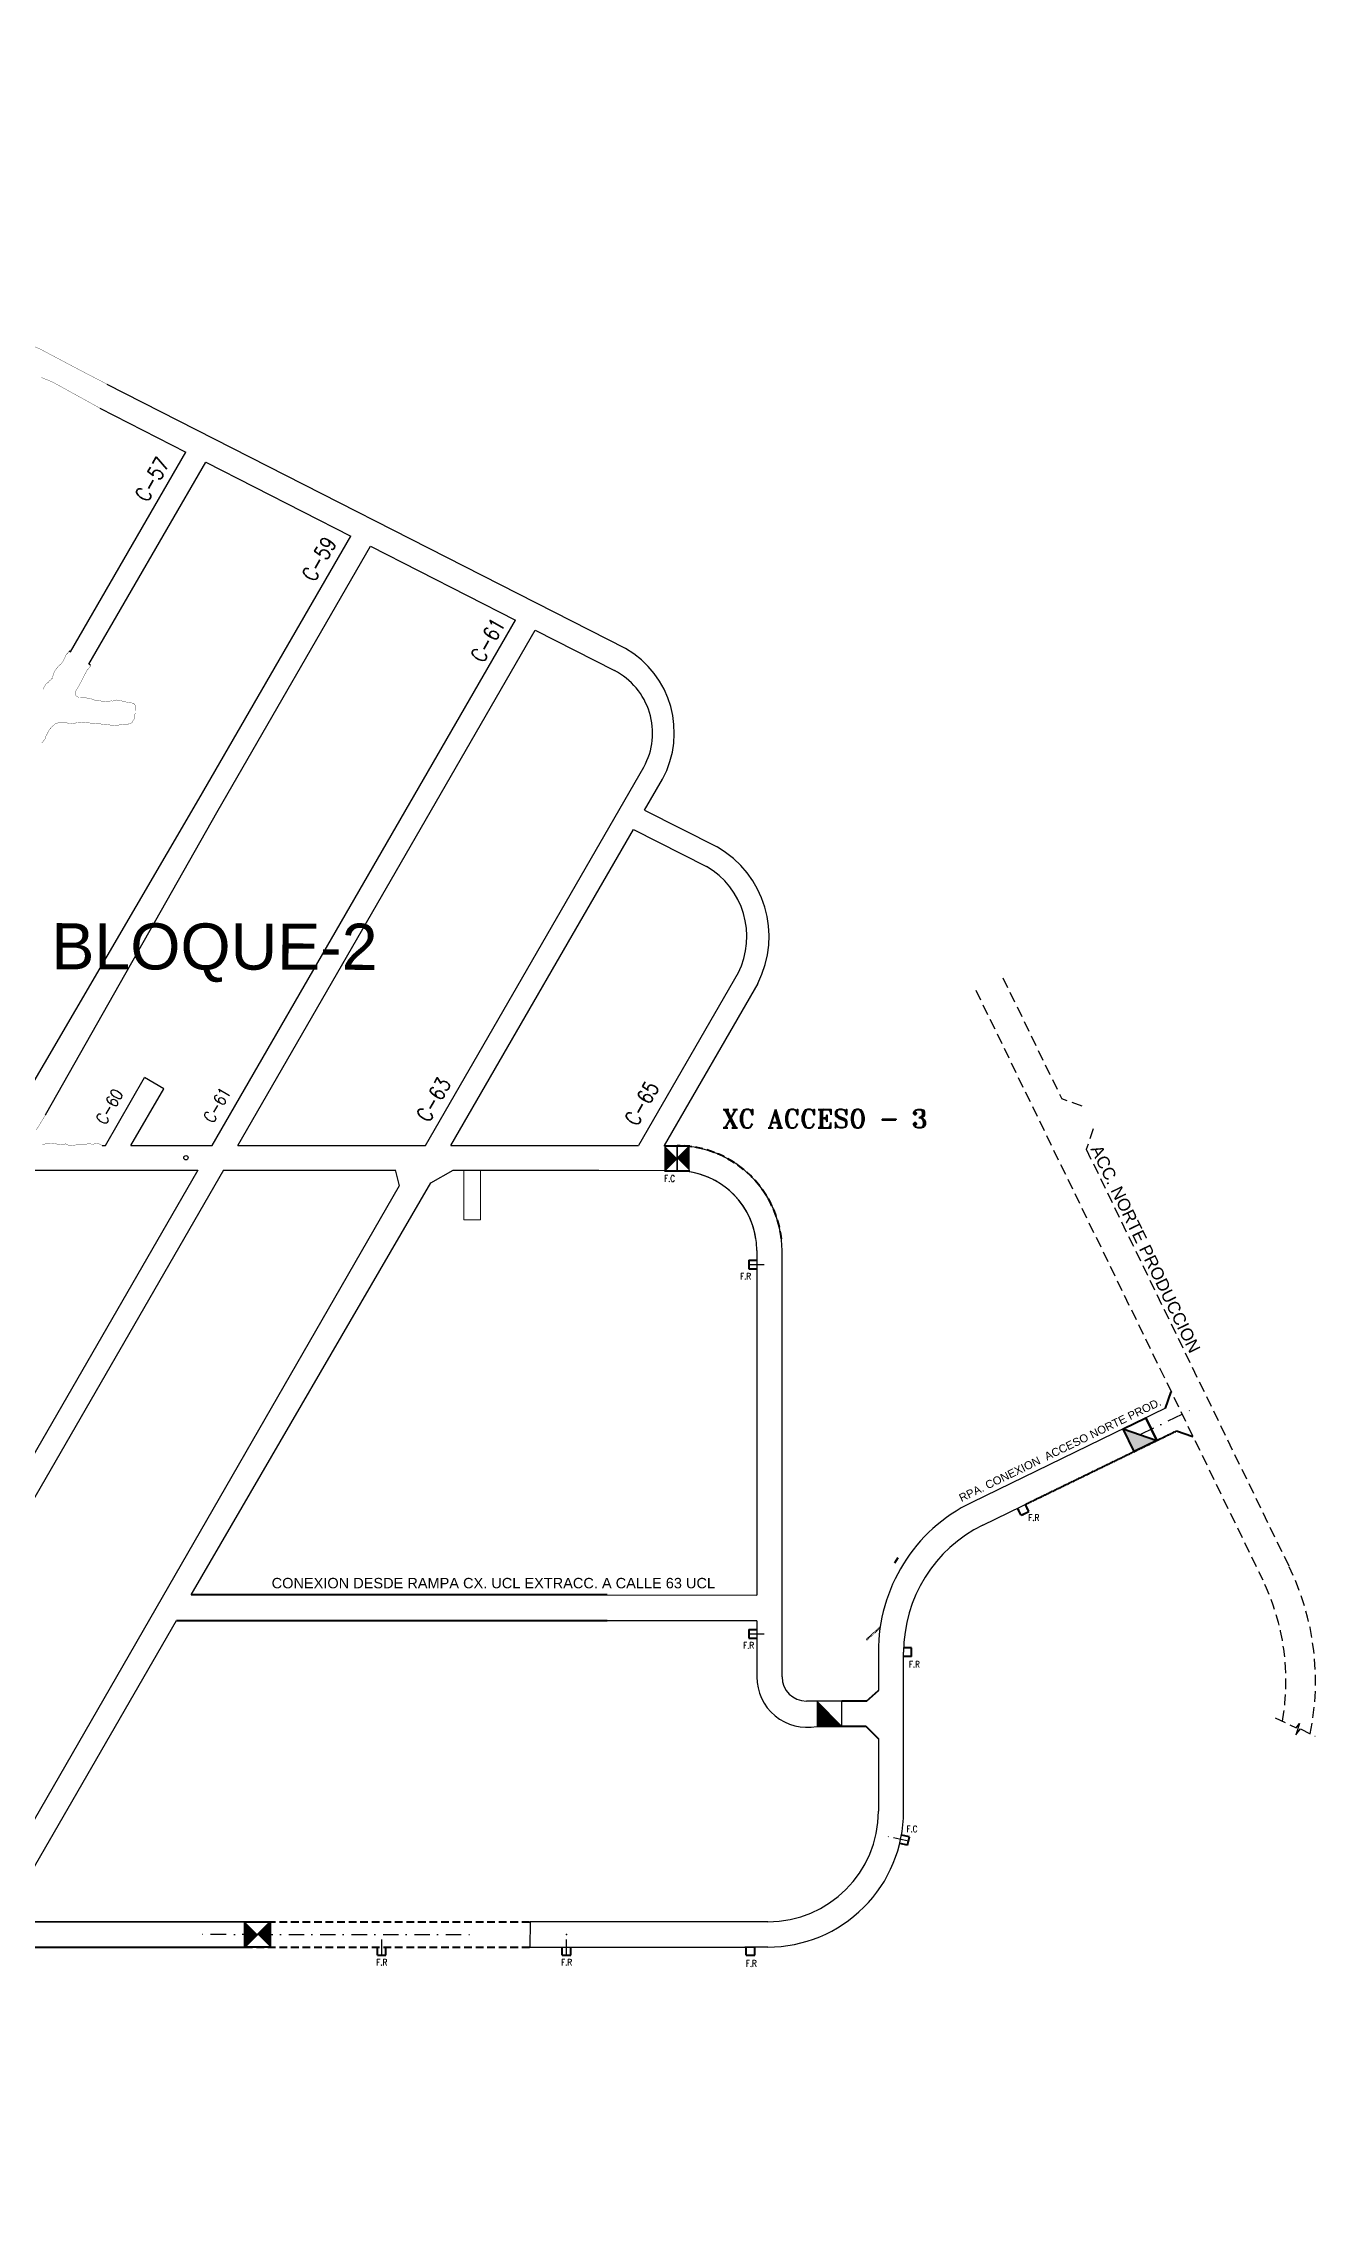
# Model space of a CAD drawing. Header units: millimetres. Extents: x -28 to 1943, y -5245 to 2752.
# Drawn here: x 1684 to 1890.6, y 2084.6 to 2437.4 of the extents above; entities that cross this region are included whole.
import ezdxf
from ezdxf.enums import TextEntityAlignment as Align

# ---------------------------------------------------------------- set-up
doc = ezdxf.new("R2010")
doc.units = ezdxf.units.MM
for name, pattern in [('DASHDOT2', [0.5, 0.25, -0.125, 0, -0.125]), ('DASHEDX2', [1.5, 1, -0.5]), ('HIDDEN', [0.375, 0.25, -0.125]), ('HIDDEN2', [0.1875, 0.125, -0.0625]), ('RAYITAS', [0.375, 0.25, -0.125])]:
    doc.linetypes.add(name, pattern=pattern)
doc.styles.add('ARIAL', font='arial.ttf')
doc.styles.add('ROMANS', font='romans.shx', dxfattribs={"width": 0.8})
doc.styles.add('ROMANT', font='romant.shx', dxfattribs={"height": 3})

msp = doc.modelspace()

# ---------------------------------------------------------------- hatches: boundary and pattern name
at = {"lineweight": 40}
h = msp.add_hatch(color=3, dxfattribs=at)
h.dxf.hatch_style = 1
h.paths.add_polyline_path([(1786.867, 2256.314), (1788.917, 2254.264), (1788.917, 2256.314)])
h.paths.add_polyline_path([(1786.867, 2256.314), (1788.917, 2256.314), (1788.917, 2258.364)])
h.paths.add_polyline_path([(1784.817, 2258.364), (1784.817, 2256.314), (1786.867, 2256.314)])
h.paths.add_polyline_path([(1784.817, 2256.314), (1784.817, 2254.264), (1786.867, 2256.314)])
h = msp.add_hatch(color=3, dxfattribs=at)
h.dxf.hatch_style = 1
h.paths.add_polyline_path([(1786.867, 2256.314), (1788.917, 2254.264), (1788.917, 2256.314)])
h.paths.add_polyline_path([(1786.867, 2256.314), (1788.917, 2256.314), (1788.917, 2258.364)])
h.paths.add_polyline_path([(1784.817, 2258.364), (1784.817, 2256.314), (1786.867, 2256.314)])
h.paths.add_polyline_path([(1784.817, 2256.314), (1784.817, 2254.264), (1786.867, 2256.314)])
h = msp.add_hatch(color=3, dxfattribs=at)
h.dxf.hatch_style = 1
h.paths.add_polyline_path([(1864.806, 2210.481), (1862.066, 2211.428), (1860.223, 2210.532), (1861.119, 2208.688)])
h.paths.add_polyline_path([(1859.326, 2212.376), (1860.223, 2210.532), (1862.066, 2211.428)])
h = msp.add_hatch(color=3, dxfattribs=at)
h.dxf.hatch_style = 1
h.paths.add_polyline_path([(1864.806, 2210.481), (1862.066, 2211.428), (1860.223, 2210.532), (1861.119, 2208.688)])
h.paths.add_polyline_path([(1859.326, 2212.376), (1860.223, 2210.532), (1862.066, 2211.428)])
h = msp.add_hatch(color=3, dxfattribs=at)
h.dxf.hatch_style = 1
h.paths.add_polyline_path([(1864.806, 2210.481), (1862.066, 2211.428), (1860.223, 2210.532), (1861.119, 2208.688)])
h.paths.add_polyline_path([(1859.326, 2212.376), (1860.223, 2210.532), (1862.066, 2211.428)])
h = msp.add_hatch(color=256)
h.dxf.hatch_style = 1
h.paths.add_polyline_path([(1813.649, 2164.041), (1811.602, 2166.093), (1809.552, 2166.096), (1809.549, 2164.046)])
h.paths.add_polyline_path([(1809.555, 2168.146), (1809.552, 2166.096), (1811.602, 2166.093)])
h = msp.add_hatch(color=256)
h.dxf.hatch_style = 1
h.paths.add_polyline_path([(1813.649, 2164.03), (1811.602, 2166.093), (1809.552, 2166.096), (1809.55, 2164.03)])
h.paths.add_polyline_path([(1809.555, 2168.13), (1809.552, 2166.096), (1811.602, 2166.093)])
h = msp.add_hatch(color=3, dxfattribs=at)
h.dxf.hatch_style = 1
h.paths.add_polyline_path([(1718.712, 2130.229), (1720.762, 2128.179), (1720.762, 2130.229)])
h.paths.add_polyline_path([(1718.712, 2130.229), (1720.762, 2130.229), (1720.762, 2132.279)])
h.paths.add_polyline_path([(1716.662, 2132.279), (1716.662, 2130.229), (1718.712, 2130.229)])
h.paths.add_polyline_path([(1716.662, 2130.229), (1716.662, 2128.179), (1718.712, 2130.229)])
h = msp.add_hatch(color=3, dxfattribs=at)
h.dxf.hatch_style = 1
h.paths.add_polyline_path([(1718.712, 2130.229), (1720.762, 2128.179), (1720.762, 2130.229)])
h.paths.add_polyline_path([(1718.712, 2130.229), (1720.762, 2130.229), (1720.762, 2132.279)])
h.paths.add_polyline_path([(1716.662, 2132.279), (1716.662, 2130.229), (1718.712, 2130.229)])
h.paths.add_polyline_path([(1716.662, 2130.229), (1716.662, 2128.179), (1718.712, 2130.229)])
h = msp.add_hatch(color=3, dxfattribs=at)
h.dxf.hatch_style = 1
h.paths.add_polyline_path([(1718.712, 2130.229), (1720.762, 2128.179), (1720.762, 2130.229)])
h.paths.add_polyline_path([(1718.712, 2130.229), (1720.762, 2130.229), (1720.762, 2132.279)])
h.paths.add_polyline_path([(1716.662, 2132.279), (1716.662, 2130.229), (1718.712, 2130.229)])
h.paths.add_polyline_path([(1716.662, 2130.229), (1716.662, 2128.179), (1718.712, 2130.229)])

# ---------------------------------------------------------------- linework, layer by layer
at = {"color": 3, "lineweight": 40}
for p, q in [((1784.817, 2258.364), (1788.917, 2258.364)), ((1784.817, 2254.264), (1788.917, 2258.364)), ((1784.817, 2254.264), (1788.917, 2254.264)), ((1784.817, 2254.264), (1788.917, 2254.264)), ((1798.517, 2239.78), (1799.817, 2239.78)), ((1798.517, 2239.78), (1798.517, 2238.38)), ((1798.517, 2239.78), (1799.817, 2239.78)), ((1798.517, 2239.78), (1798.517, 2238.38)), ((1798.517, 2238.38), (1799.817, 2238.38)), ((1798.517, 2238.38), (1799.817, 2238.38)), ((1866.203, 2215.719), (1867.127, 2218.392)), ((1864.811, 2210.471), (1863.018, 2214.159)), ((1864.811, 2210.471), (1863.018, 2214.159)), ((1859.326, 2212.376), (1864.806, 2210.481)), ((1859.326, 2212.376), (1864.806, 2210.481)), ((1867.996, 2212.032), (1870.669, 2211.108)), ((1842.753, 2198.314), (1842.184, 2199.483)), ((1842.753, 2198.314), (1844.012, 2198.926)), ((1842.753, 2198.314), (1844.012, 2198.926)), ((1844.012, 2198.926), (1843.443, 2200.095)), ((1775.522, 2185.374), (1707.969, 2185.374)), ((1775.522, 2181.159), (1705.543, 2181.174)), ((1798.517, 2179.78), (1799.817, 2179.78)), ((1798.517, 2179.78), (1798.517, 2178.38)), ((1798.517, 2179.78), (1799.817, 2179.78)), ((1798.517, 2179.78), (1798.517, 2178.38)), ((1798.517, 2178.38), (1799.817, 2178.38)), ((1798.517, 2178.38), (1799.817, 2178.38)), ((1824.965, 2176.78), (1823.665, 2176.78)), ((1824.965, 2175.38), (1823.665, 2175.38)), ((1824.965, 2175.38), (1824.965, 2176.78)), ((1817.64, 2168.13), (1813.655, 2168.13)), ((1817.64, 2168.13), (1819.565, 2169.852)), ((1817.565, 2164.03), (1813.649, 2164.03)), ((1817.565, 2164.03), (1819.565, 2162.03)), ((1824.603, 2146.074), (1823.331, 2146.343)), ((1824.603, 2146.074), (1823.331, 2146.343)), ((1824.603, 2146.074), (1823.331, 2146.343)), ((1824.313, 2144.704), (1824.603, 2146.074)), ((1824.313, 2144.704), (1824.603, 2146.074)), ((1824.313, 2144.704), (1824.603, 2146.074)), ((1824.313, 2144.704), (1823.041, 2144.974)), ((1824.313, 2144.704), (1823.041, 2144.974)), ((1824.313, 2144.704), (1823.041, 2144.974)), ((1824.313, 2144.704), (1823.041, 2144.974)), ((1716.662, 2128.179), (1716.662, 2132.279)), ((1716.662, 2128.179), (1720.762, 2132.279)), ((1716.662, 2128.179), (1720.762, 2132.279)), ((1720.762, 2128.179), (1720.762, 2132.279)), ((1676.939, 2128.179), (1716.662, 2128.179)), ((1738.192, 2126.879), (1738.192, 2128.179)), ((1738.192, 2126.879), (1738.192, 2128.179)), ((1739.592, 2126.879), (1739.592, 2128.179)), ((1739.592, 2126.879), (1739.592, 2128.179)), ((1768.192, 2126.879), (1768.192, 2128.179)), ((1768.192, 2126.879), (1768.192, 2128.179)), ((1769.592, 2126.879), (1769.592, 2128.179)), ((1769.592, 2126.879), (1769.592, 2128.179)), ((1798.115, 2126.879), (1798.115, 2128.179)), ((1798.115, 2126.879), (1798.115, 2128.179)), ((1798.115, 2126.879), (1798.115, 2128.179)), ((1798.115, 2126.879), (1798.115, 2128.179)), ((1798.115, 2126.879), (1798.115, 2128.179)), ((1799.515, 2126.879), (1799.515, 2128.179)), ((1799.515, 2126.879), (1799.515, 2128.179)), ((1799.515, 2126.879), (1799.515, 2128.179)), ((1799.515, 2126.879), (1799.515, 2128.179)), ((1799.515, 2126.879), (1799.515, 2128.179)), ((1738.192, 2126.879), (1739.592, 2126.879)), ((1738.192, 2126.879), (1739.592, 2126.879)), ((1768.192, 2126.879), (1769.592, 2126.879)), ((1768.192, 2126.879), (1769.592, 2126.879)), ((1798.115, 2126.879), (1799.515, 2126.879)), ((1798.115, 2126.879), (1799.515, 2126.879)), ((1798.115, 2126.879), (1799.515, 2126.879)), ((1798.115, 2126.879), (1799.515, 2126.879)), ((1798.115, 2126.879), (1799.515, 2126.879))]:
    msp.add_line(p, q, dxfattribs=at)
at = {"color": 7, "linetype": 'HIDDEN2', "lineweight": 18, "ltscale": 0.5}
for p, q in [((1784.74, 2258.314), (1786.867, 2258.314)), ((1786.867, 2258.314), (1786.867, 2254.314))]:
    msp.add_line(p, q, dxfattribs=at)
for p, q in [((1786.867, 2258.314), (1786.867, 2254.314)), ((1799.8, 2241.314), (1799.814, 2185.358)), ((1867.127, 2218.392), (1866.203, 2215.719)), ((1866.203, 2215.719), (1834.723, 2200.415)), ((1836.521, 2196.73), (1867.996, 2212.032)), ((1867.996, 2212.032), (1870.669, 2211.108)), ((1799.815, 2181.165), (1799.817, 2172.08)), ((1819.565, 2176.08), (1819.565, 2169.852)), ((1823.665, 2150.229), (1823.665, 2176.083)), ((1817.64, 2168.13), (1807.867, 2168.13)), ((1809.555, 2168.13), (1813.649, 2164.03)), ((1813.649, 2164.03), (1813.655, 2168.13)), ((1819.565, 2169.852), (1817.64, 2168.13)), ((1809.55, 2164.03), (1817.565, 2164.03)), ((1817.565, 2164.03), (1819.565, 2162.03)), ((1819.565, 2162.03), (1819.565, 2150.229)), ((1762.996, 2132.281), (1762.946, 2128.178)), ((1801.615, 2132.279), (1762.996, 2132.281)), ((1801.107, 2132.279), (1797.907, 2132.279)), ((1762.946, 2128.178), (1799.515, 2128.179)), ((1801.076, 2128.179), (1797.876, 2128.179))]:
    msp.add_line(p, q)
at = {"color": 7, "lineweight": 35}
msp.add_line((1786.867, 2258.314), (1786.867, 2254.314), dxfattribs=at)
at = {"linetype": 'ByBlock'}
msp.add_line((1707.969, 2185.374), (1746.872, 2252.303), dxfattribs=at)
at = {"color": 3, "lineweight": 20}
for p, q in [((1752.235, 2246.314), (1752.235, 2254.314)), ((1754.935, 2246.314), (1754.935, 2254.314)), ((1754.935, 2246.314), (1752.235, 2246.314))]:
    msp.add_line(p, q, dxfattribs=at)
at = {"color": 3, "linetype": 'DASHDOT2', "ltscale": 10}
for p, q in [((1798.517, 2239.08), (1801.867, 2239.08)), ((1862.066, 2211.428), (1871.06, 2215.8)), ((1798.517, 2179.08), (1801.867, 2179.08)), ((1824.458, 2145.389), (1821.181, 2146.083)), ((1718.712, 2130.229), (1708.712, 2130.229)), ((1718.712, 2130.229), (1753.353, 2130.229)), ((1738.892, 2126.879), (1738.892, 2130.229)), ((1768.892, 2126.879), (1768.892, 2130.229))]:
    msp.add_line(p, q, dxfattribs=at)
at = {"color": 71, "linetype": 'RAYITAS', "lineweight": 40, "ltscale": 0.5}
for p, q in [((1843.443, 2200.095), (1867.996, 2212.032)), ((1842.753, 2198.314), (1842.184, 2199.483)), ((1842.753, 2198.314), (1842.184, 2199.483)), ((1842.753, 2198.314), (1844.012, 2198.926)), ((1842.753, 2198.314), (1844.012, 2198.926)), ((1844.012, 2198.926), (1843.443, 2200.095)), ((1844.012, 2198.926), (1843.443, 2200.095)), ((1817.64, 2178.13), (1819.862, 2180.118)), ((1824.965, 2175.38), (1823.665, 2175.38)), ((1824.965, 2175.38), (1824.965, 2176.78))]:
    msp.add_line(p, q, dxfattribs=at)
at = {"color": 3, "linetype": 'DASHEDX2', "lineweight": 40}
msp.add_line((1822.231, 2190.597), (1822.975, 2191.783), dxfattribs=at)
at = {"color": 3, "ltscale": 4000}
msp.add_line((1821.181, 2146.083), (1821.197, 2146.159), dxfattribs=at)
at = {"lineweight": 35}
msp.add_line((1679.308, 2132.279), (1716.662, 2132.279), dxfattribs=at)
at = {"color": 71, "lineweight": 40}
for p, q in [((1768.192, 2126.879), (1768.192, 2128.179)), ((1769.592, 2126.879), (1769.592, 2128.179)), ((1768.192, 2126.879), (1769.592, 2126.879))]:
    msp.add_line(p, q, dxfattribs=at)
at = {"color": 71, "ltscale": 4000}
msp.add_line((1768.892, 2130.229), (1768.97, 2130.229), dxfattribs=at)
at = {"color": 71, "linetype": 'DASHDOT2', "ltscale": 10}
msp.add_line((1768.892, 2126.879), (1768.892, 2130.229), dxfattribs=at)
at = {"color": 5, "linetype": 'Continuous', "const_width": 0.05}
for points in [[(1587.256, 2437.401), (1591.156, 2435.389), (1595.087, 2433.379), (1598.054, 2430.982), (1601.033, 2429.542), (1606.082, 2426.954), (1612.589, 2423.669), (1619.107, 2420.457), (1624.153, 2417.957), (1631.826, 2414.004), (1636.061, 2411.804), (1644.003, 2407.686), (1652.139, 2403.338), (1655.326, 2402.219), (1657.49, 2400.894), (1663.685, 2397.556), (1667.959, 2395.355), (1672.01, 2393.477), (1677.022, 2390.897), (1679.761, 2389.273), (1683.349, 2387.815), (1689.762, 2384.416), (1694.295, 2382.065)], [(1693.103, 2378.192), (1685.495, 2382.389), (1683.595, 2383.179)], [(1688.115, 2338.735), (1687.903, 2338.389), (1687.662, 2338.14), (1687.54, 2337.913), (1687.394, 2337.565), (1687.166, 2337.113), (1686.924, 2336.795), (1686.786, 2336.562), (1686.648, 2336.485), (1686.369, 2336.231), (1685.964, 2335.71), (1685.734, 2335.414), (1685.626, 2335.065), (1685.525, 2334.817), (1685.442, 2334.376), (1685.387, 2334.296), (1685.056, 2333.963), (1684.894, 2333.829), (1684.645, 2333.557), (1684.469, 2333.473), (1684.277, 2333.251), (1684.14, 2332.977), (1683.878, 2332.517)], [(1686.983, 2327.107), (1687.238, 2327.131), (1687.472, 2327.069), (1687.733, 2327.07), (1687.989, 2326.987), (1688.237, 2326.971), (1688.581, 2326.994), (1688.938, 2326.953), (1689.306, 2327.076), (1689.807, 2327.103), (1690.148, 2327.139), (1690.501, 2327.168), (1691.134, 2327.084), (1691.334, 2327.053), (1691.553, 2327.021), (1692.081, 2327.008), (1692.656, 2326.948), (1693.066, 2326.907), (1693.965, 2326.761), (1694.005, 2326.77), (1694.05, 2326.776), (1694.405, 2326.759), (1695.111, 2326.649), (1695.409, 2326.538), (1695.48, 2326.551), (1695.817, 2326.702), (1696.096, 2326.694), (1696.615, 2326.739), (1697.04, 2326.802), (1697.428, 2326.844), (1697.686, 2326.793), (1697.757, 2326.867), (1698.134, 2326.959), (1698.378, 2327.151), (1698.499, 2327.41), (1698.63, 2327.535), (1698.669, 2327.655), (1698.798, 2328.012), (1698.791, 2328.413), (1698.88, 2328.661), (1698.88, 2329.027), (1698.888, 2329.366), (1698.897, 2329.879), (1698.618, 2330.198), (1698.017, 2330.356), (1697.695, 2330.398), (1697.06, 2330.491), (1696.613, 2330.632), (1696.286, 2330.672), (1695.892, 2330.774), (1695.571, 2330.687), (1695.19, 2330.594), (1695.044, 2330.613), (1694.535, 2330.589), (1694.22, 2330.567), (1693.739, 2330.522), (1693.484, 2330.546), (1693.172, 2330.644), (1692.686, 2330.747), (1692.293, 2330.741), (1692.204, 2330.785), (1691.666, 2330.973), (1691.081, 2331.052), (1690.864, 2331.12), (1690.581, 2331.206), (1690.188, 2331.206), (1689.723, 2331.198), (1689.372, 2331.334), (1689.223, 2331.476), (1689.122, 2331.604), (1689.111, 2331.889), (1689.186, 2332.2), (1689.521, 2332.744), (1689.626, 2332.936), (1689.774, 2333.187), (1690.027, 2333.657), (1690.154, 2333.908), (1690.224, 2334.023), (1690.397, 2334.355), (1690.657, 2334.886), (1691.018, 2335.562), (1691.038, 2335.602), (1691.527, 2336.166), (1691.587, 2336.425)], [(1683.691, 2323.772), (1683.965, 2324.104), (1684.21, 2324.416), (1684.376, 2324.936), (1684.505, 2325.156), (1684.629, 2325.413), (1684.788, 2325.717), (1684.887, 2325.923), (1685.118, 2326.189), (1685.36, 2326.441), (1685.629, 2326.672), (1685.862, 2326.884), (1686.113, 2326.984), (1686.471, 2327.112), (1686.731, 2327.046), (1686.798, 2327.058), (1686.983, 2327.107)]]:
    msp.add_lwpolyline(points, dxfattribs=at)
for points in [[(1778.511, 2339.121), (1694.283, 2382.041)], [(1778.511, 2339.121), (1694.283, 2382.041)], [(1693.103, 2378.192), (1693.087, 2378.16)], [(1693.103, 2378.192), (1693.087, 2378.16)], [(1693.087, 2378.16), (1707.092, 2371.024)], [(1693.087, 2378.16), (1707.092, 2371.024)], [(1688.366, 2338.59), (1707.092, 2371.024)], [(1688.366, 2338.59), (1707.092, 2371.024)], [(1691.352, 2336.561), (1710.304, 2369.387)], [(1691.352, 2336.561), (1710.304, 2369.387)], [(1710.304, 2369.387), (1733.86, 2357.384)], [(1710.304, 2369.387), (1733.86, 2357.384)], [(1709.193, 2314.662), (1733.859, 2357.385)], [(1709.193, 2314.662), (1733.859, 2357.385)], [(1712.31, 2312.862), (1737.071, 2355.748)], [(1712.31, 2312.862), (1737.071, 2355.748)], [(1737.071, 2355.748), (1760.625, 2343.746)], [(1737.071, 2355.748), (1760.625, 2343.746)], [(1711.348, 2258.396), (1760.625, 2343.746)], [(1711.348, 2258.396), (1760.625, 2343.746)], [(1715.505, 2258.396), (1763.837, 2342.109)], [(1715.505, 2258.396), (1763.837, 2342.109)], [(1763.837, 2342.109), (1776.695, 2335.557)], [(1763.837, 2342.109), (1776.695, 2335.557)], [(1688.115, 2338.735), (1688.366, 2338.59)], [(1688.115, 2338.735), (1688.366, 2338.59)], [(1691.587, 2336.425), (1691.352, 2336.561)], [(1691.587, 2336.425), (1691.352, 2336.561)], [(1745.989, 2258.396), (1781.485, 2319.876)], [(1745.989, 2258.396), (1781.485, 2319.876)], [(1781.587, 2312.853), (1784.49, 2317.88)], [(1781.587, 2312.853), (1784.49, 2317.88)], [(1684.312, 2263.389), (1712.31, 2312.862)], [(1684.312, 2263.389), (1712.31, 2312.862)], [(1781.587, 2312.853), (1793.363, 2306.907)], [(1781.587, 2312.853), (1793.363, 2306.907)], [(1767.254, 2288.027), (1779.784, 2309.73)], [(1767.254, 2288.027), (1779.784, 2309.73)], [(1779.784, 2309.73), (1791.65, 2303.738)], [(1779.784, 2309.73), (1791.65, 2303.738)], [(1763.611, 2281.716), (1767.254, 2288.026)], [(1763.611, 2281.716), (1767.254, 2288.026)], [(1796.813, 2286.426), (1780.63, 2258.396)], [(1796.813, 2286.426), (1780.63, 2258.396)], [(1799.982, 2284.713), (1784.787, 2258.396)], [(1799.982, 2284.713), (1784.787, 2258.396)], [(1750.146, 2258.396), (1763.61, 2281.716)], [(1750.146, 2258.396), (1763.61, 2281.716)], [(1694.012, 2258.396), (1700.378, 2269.42)], [(1694.012, 2258.396), (1700.378, 2269.42)], [(1703.495, 2267.62), (1700.378, 2269.42)], [(1703.495, 2267.62), (1700.378, 2269.42)], [(1698.169, 2258.396), (1703.495, 2267.62)], [(1698.169, 2258.396), (1703.495, 2267.62)], [(1693.515, 2258.396), (1694.012, 2258.396)], [(1693.515, 2258.396), (1694.012, 2258.396)], [(1698.169, 2258.396), (1711.348, 2258.396)], [(1698.169, 2258.396), (1711.348, 2258.396)], [(1715.505, 2258.396), (1745.989, 2258.396)], [(1715.505, 2258.396), (1745.989, 2258.396)], [(1750.146, 2258.396), (1780.63, 2258.396)], [(1750.146, 2258.396), (1780.63, 2258.396)], [(1784.787, 2258.396), (1786.865, 2258.396)], [(1784.787, 2258.396), (1786.865, 2258.396)], [(1784.787, 2258.396), (1786.865, 2258.396)], [(1784.787, 2258.396), (1786.865, 2258.396)], [(1786.865, 2258.396), (1786.865, 2254.396)], [(1786.865, 2258.396), (1786.865, 2254.396)], [(1786.865, 2258.396), (1786.865, 2254.396)], [(1786.865, 2258.396), (1786.865, 2254.396)], [(1774.165, 2254.396), (1786.865, 2254.314)], [(1774.165, 2254.396), (1786.865, 2254.314)], [(1708.087, 2185.374), (1799.814, 2185.358)]]:
    msp.add_lwpolyline(points)
for points in [[(1784.49, 2317.88, 0.4080134), (1778.511, 2339.121)], [(1784.49, 2317.88, 0.4080134), (1778.511, 2339.121)], [(1781.485, 2319.876, 0.4211758), (1776.695, 2335.557)], [(1781.485, 2319.876, 0.4211758), (1776.695, 2335.557)], [(1799.982, 2284.713, 0.3996869), (1793.363, 2306.907)], [(1799.982, 2284.713, 0.3996869), (1793.363, 2306.907)], [(1796.791, 2286.382, 0.3968271), (1791.65, 2303.738)], [(1796.791, 2286.382, 0.3968271), (1791.65, 2303.738)], [(1799.68, 2243.189, 0.3722545), (1786.867, 2254.264)]]:
    msp.add_lwpolyline(points, format="xyb")
at = {"linetype": 'Continuous'}
for points in [[(1679.049, 2262.991), (1709.193, 2314.662)], [(1679.049, 2262.991), (1709.193, 2314.662)], [(1709.039, 2254.396), (1625.686, 2110.023)], [(1709.039, 2254.396), (1625.686, 2110.023)], [(1713.196, 2254.396), (1627.313, 2105.641)], [(1713.196, 2254.396), (1627.313, 2105.641)], [(1741.088, 2254.456), (1741.731, 2251.858), (1639.573, 2074.456)], [(1678.563, 2254.396), (1709.039, 2254.396)], [(1678.563, 2254.396), (1709.039, 2254.396)], [(1713.196, 2254.396), (1741.192, 2254.396)], [(1713.196, 2254.396), (1741.192, 2254.396)], [(1746.872, 2252.303), (1750.497, 2254.396)], [(1750.497, 2254.396), (1774.165, 2254.396)], [(1750.497, 2254.396), (1774.165, 2254.396)], [(1642.824, 2072.578), (1642.828, 2072.576), (1705.546, 2181.234)]]:
    msp.add_lwpolyline(points, dxfattribs=at)
at = {"color": 252, "linetype": 'HIDDEN', "ltscale": 7}
for points in [[(1835.398, 2283.625), (1881.995, 2187.823)], [(1839.793, 2285.646), (1849.363, 2265.951)], [(1852.689, 2264.796), (1849.347, 2265.951)], [(1854.481, 2261.109), (1853.326, 2257.767)], [(1853.338, 2257.773), (1886.308, 2189.92)], [(1884.043, 2165.408), (1887.451, 2163.793), (1887.97, 2164.48), (1887.393, 2162.677), (1888.144, 2163.62), (1890.495, 2162.427)]]:
    msp.add_lwpolyline(points, dxfattribs=at)
at = {"linetype": 'Continuous', "const_width": 0.05}
for points in [[(1684.312, 2263.389), (1682.782, 2260.905)], [(1683.802, 2258.476), (1684.55, 2258.766), (1685.184, 2258.8), (1685.314, 2258.789), (1685.629, 2258.722), (1686.213, 2258.62), (1687.182, 2258.548), (1687.537, 2258.663), (1687.92, 2258.477), (1688.315, 2258.377), (1689.061, 2258.465), (1689.418, 2258.506), (1689.762, 2258.516), (1690.509, 2258.524), (1690.914, 2258.62), (1691.115, 2258.648), (1691.571, 2258.667), (1691.754, 2258.625), (1691.988, 2258.582), (1692.74, 2258.793), (1693.515, 2258.396)]]:
    msp.add_lwpolyline(points, dxfattribs=at)
at = {"color": 3, "linetype": 'HIDDEN', "lineweight": 40, "ltscale": 5}
msp.add_lwpolyline([(1803.811, 2243.208, 0.3819742), (1786.867, 2258.364)], format="xyb", dxfattribs=at)
at = {"color": 3, "lineweight": 40}
msp.add_lwpolyline([(1864.806, 2210.481), (1861.119, 2208.688), (1859.326, 2212.376), (1863.014, 2214.168), (1864.811, 2210.471)], dxfattribs=at)
at = {"color": 252, "linetype": 'HIDDEN', "ltscale": 7}
for points in [[(1885.207, 2164.857, 0.1580353), (1881.993, 2187.822)], [(1889.705, 2162.828, 0.1654027), (1886.31, 2189.921)]]:
    msp.add_lwpolyline(points, format="xyb", dxfattribs=at)
at = {"linetype": 'ByBlock'}
msp.add_lwpolyline([(1799.815, 2181.165), (1705.652, 2181.174)], dxfattribs=at)
msp.add_lwpolyline([(1799.815, 2181.165), (1705.652, 2181.174)], dxfattribs=at)
at = {"color": 3, "linetype": 'HIDDEN', "lineweight": 40, "ltscale": 5}
for points in [[(1716.662, 2132.279), (1762.971, 2132.279)], [(1716.662, 2128.179), (1762.971, 2128.179)]]:
    msp.add_lwpolyline(points, dxfattribs=at)
at = {"color": 3, "lineweight": 40}
msp.add_lwpolyline([(1720.762, 2128.179), (1716.662, 2128.179), (1716.662, 2132.279), (1720.762, 2132.279)], close=True, dxfattribs=at)
at = {"linetype": 'Continuous'}
msp.add_circle((1707.102, 2256.396), 0.35, dxfattribs=at)
for centre, radius, start, end in [((1786.867, 2241.314), 17.05, 0, 90), ((1786.867, 2241.314), 12.95, 0, 90), ((-42432.14, 2206.697), 44236.071, 359.9551633, 0.0448367), ((1846.5, 2176.191), 26.935, 115.92703, 180.23512), ((1846.672, 2176.083), 23.007, 116.18146, 180.00001), ((1808.012, 2172.08), 8.195, 179.99694, 280.81604), ((1807.867, 2172.08), 3.95, 180, 270), ((1801.615, 2150.229), 17.95, 270, 0), ((1801.62, 2150.224), 22.045, 269.98637, 0.01363), ((1800.565, -2284.816), 4412.996, 89.986367, 90.013633)]:
    msp.add_arc(centre, radius, start, end)
at = {"color": 3, "ltscale": 4000}
for p in [(1786.867, 2256.314), (1718.712, 2130.229)]:
    msp.add_point(p, dxfattribs=at)
at = {"color": 71, "ltscale": 4000}
msp.add_point((1768.892, 2130.229), dxfattribs=at)

# ---------------------------------------------------------------- texts
at = {"style": 'ROMANS', "width": 0.8}
for s, height, rotation, p in [('C-57', 2.5, 60.41287, (1700.865, 2362.752)), ('C-59', 2.5, 60.41287, (1727.979, 2349.81)), ('C-61', 2.5, 60.41287, (1755.377, 2336.643)), ('C-63', 2.5, 60.41287, (1746.575, 2261.994)), ('C-60', 2, 60.34719, (1694.058, 2261.628)), ('C-61', 2, 60.34719, (1711.545, 2261.894)), ('C-65', 2.5, 60.41287, (1780.392, 2261.382))]:
    msp.add_text(s, height=height, rotation=rotation, dxfattribs=at).set_placement(p)
at = {"color": 7, "style": 'ARIAL'}
msp.add_text('EXTENSION NORTE BLOQUE-2', height=7.5, rotation=359.9022, dxfattribs=at).set_placement((1582.211, 2287.191))
at = {"linetype": 'Continuous', "style": 'ROMANT'}
msp.add_text('XC ACCESO - 3', height=3, dxfattribs=at).set_placement((1794.23, 2261.251))
at = {"color": 7, "lineweight": 13, "style": 'ARIAL'}
msp.add_text('ACC. NORTE PRODUCCION', height=2, rotation=295.90267, dxfattribs=at).set_placement((1854.871, 2258.274), align=Align.MIDDLE_LEFT)
at = {"color": 7, "lineweight": 13, "style": 'ROMANS', "width": 0.8}
for s, p in [('F.C', (1784.768, 2252.517)), ('F.R', (1797.116, 2236.62)), ('F.R', (1843.931, 2197.418)), ('F.R', (1797.614, 2176.655)), ('F.R', (1824.538, 2173.58)), ('F.C', (1824.134, 2146.838)), ('F.C', (1824.134, 2146.838)), ('F.R', (1738.041, 2125.173)), ('F.R', (1768.041, 2125.173)), ('F.R', (1798.037, 2124.99)), ('F.R', (1798.037, 2124.99))]:
    msp.add_text(s, height=1.05, dxfattribs=at).set_placement(p)
at = {"color": 7, "lineweight": 13, "style": 'ARIAL'}
msp.add_text('RPA. CONEXION  ACCESO NORTE PROD.', height=1.3, rotation=25.88402, dxfattribs=at).set_placement((1865.647, 2216.269), align=Align.RIGHT)
msp.add_text('RPA. CONEXION  ACCESO NORTE PROD.', height=1.3, rotation=25.88402, dxfattribs=at).set_placement((1865.647, 2216.269), align=Align.RIGHT)
msp.add_text('CONEXION DESDE RAMPA CX. UCL EXTRACC. A CALLE 63 UCL', height=1.69, dxfattribs=at).set_placement((1793.038, 2186.459), align=Align.RIGHT)

doc.saveas('drawing.dxf')
